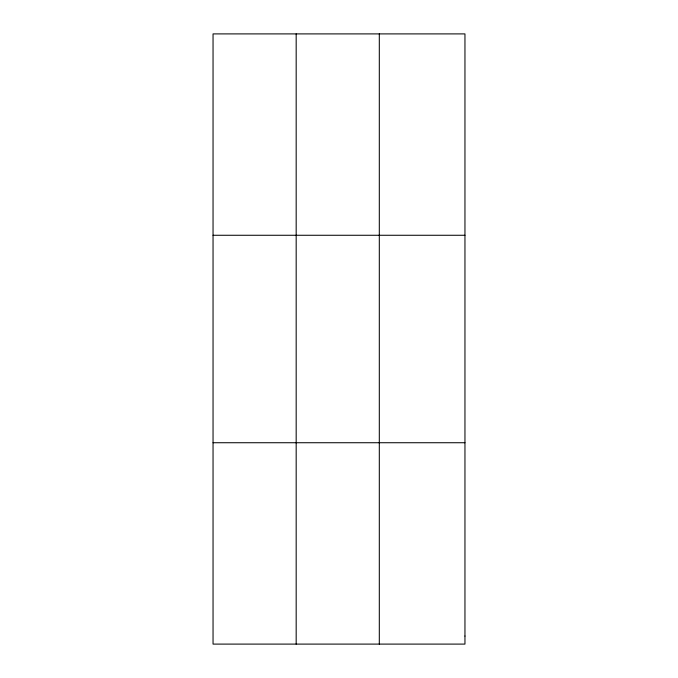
<?xml version="1.0" encoding="UTF-8"?>
<svg xmlns="http://www.w3.org/2000/svg" width="678" height="678" viewBox="0 0 678 678"><rect width="100%" height="100%" fill="white"/><g stroke="black" fill="none" stroke-linecap="round" stroke-linejoin="round"><path stroke-width="1.02" d="M296.176 644.1L296.176 33.9M379.307 644.1L379.307 33.9M213.045 235.266L464.955 235.266M213.045 442.734L464.955 442.734M464.955 636.049L464.955 644.1L213.045 644.1L213.045 33.9L464.955 33.9L464.955 636.049"/></g></svg>
